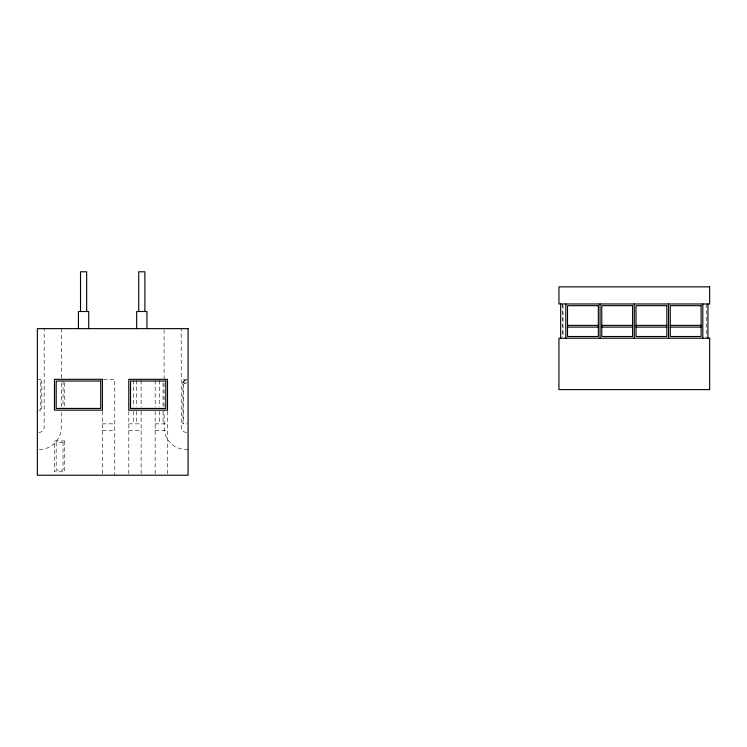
<?xml version="1.0" encoding="UTF-8"?>
<svg xmlns="http://www.w3.org/2000/svg" width="747" height="747" viewBox="0 0 747 747"><rect width="100%" height="100%" fill="white"/><g stroke="black" fill="none" stroke-linecap="round" stroke-linejoin="round"><path stroke-width="0.56" stroke-dasharray="3.73 2.8" d="M183.613 381.894L184.882 380.242L186.806 381.035A1.709 1.709 0 0 0 184.229 380.578A1.709 1.709 0 0 0 184.229 383.202A1.709 1.709 0 0 0 186.806 382.744L184.882 383.547L183.613 381.894L183.613 423.848M38.779 432.41L39.731 432.345A5.117 5.117 0 0 0 44.138 427.938L44.204 328.633M39.339 449.535L41.972 449.367A22.279 22.279 0 0 0 61.151 430.179L61.329 411.261M562.37 305.682L563.061 305.682L563.061 336.505L562.37 336.505M37.35 379.327L40.777 379.327L40.777 410.15L37.35 410.15M103.544 379.327L114.758 379.327L114.758 475.223M187.03 379.327L182.912 379.327L182.912 423.848L187.03 423.848M40.777 381.035L41.804 381.035L41.804 408.432L40.777 408.432M102.423 423.848L114.758 423.848M128.801 423.848L141.127 423.848M155.171 423.848L167.505 423.848M102.423 430.702L114.758 430.702M128.801 430.702L141.127 430.702M155.171 430.702L167.505 430.702M188.057 449.535L183.435 449.367A22.279 22.279 0 0 1 164.247 430.179L164.079 411.261M186.619 432.41L185.676 432.345A5.117 5.117 0 0 1 181.269 427.938L181.204 328.633M706.223 303.973L706.223 337.084M562.37 303.973L562.37 337.084M167.505 411.289L167.505 475.223M164.079 329.791L164.079 378.673M164.079 383.332L164.079 406.601M163.051 382.744L163.051 406.723M163.051 411.289L163.051 423.848M159.625 380.466L159.625 406.723M159.625 411.289L159.625 423.848M155.171 380.466L155.171 407.05M155.171 411.289L155.171 475.223M141.127 380.466L141.127 407.05M141.127 411.289L141.127 475.223M136.673 380.466L136.673 406.723M136.673 411.289L136.673 423.848M133.255 380.466L133.255 406.723M133.255 411.289L133.255 423.848M128.801 411.289L128.801 475.223M102.423 411.289L102.423 475.223M64.746 382.744L64.746 406.723M63.037 381.035L63.037 407.292M61.329 328.633L61.329 378.673M61.329 383.332L61.329 406.601M64.746 440.973L54.475 440.973L54.475 471.796L64.746 471.796L64.746 440.973M63.037 442.691L56.184 442.691L56.184 470.087L63.037 470.087L63.037 442.691"/><path stroke-width="1.12" d="M567.505 325.375L598.338 325.375M601.765 325.375L632.588 325.375M636.014 325.375L666.838 325.375M670.264 325.375L701.088 325.375M567.505 327.093L598.338 327.093M601.765 327.093L632.588 327.093M636.014 327.093L666.838 327.093M670.264 327.093L701.088 327.093M707.941 303.973L707.941 338.223M702.796 303.973L702.796 338.223M668.546 303.973L668.546 338.223M634.296 303.973L634.296 338.223M600.046 303.973L600.046 338.223M565.796 303.973L565.796 338.223M560.661 303.973L560.661 338.223M146.944 328.633L146.944 311.508L136.673 311.508L136.673 328.633M144.89 311.508L144.89 271.777L138.737 271.777L138.737 311.508M88.716 328.633L88.716 311.508L78.444 311.508L78.444 328.633M86.661 311.508L86.661 271.777L80.517 271.777L80.517 311.508M709.65 286.848L558.943 286.848L558.943 303.973L709.65 303.973L709.65 286.848M598.338 305.682L567.505 305.682L567.505 336.505L598.338 336.505L598.338 305.682M632.588 305.682L601.765 305.682L601.765 336.505L632.588 336.505L632.588 305.682M666.838 305.682L636.014 305.682L636.014 336.505L666.838 336.505L666.838 305.682M701.088 305.682L670.264 305.682L670.264 336.505L701.088 336.505L701.088 305.682M188.057 328.633L37.35 328.633L37.35 475.223L188.057 475.223L188.057 328.633M709.65 338.223L558.943 338.223L558.943 389.598L709.65 389.598L709.65 338.223M102.423 379.327L54.475 379.327L54.475 410.15L102.423 410.15L102.423 379.327M167.505 379.327L128.801 379.327L128.801 410.15L167.505 410.15L167.505 379.327M100.714 381.035L56.184 381.035L56.184 408.432L100.714 408.432L100.714 381.035M165.787 381.035L130.51 381.035L130.51 408.432L165.787 408.432L165.787 381.035"/></g></svg>
